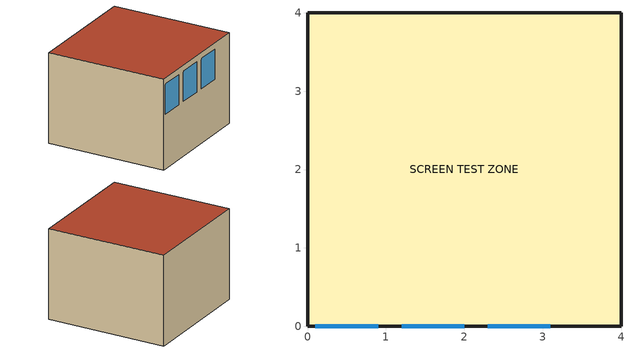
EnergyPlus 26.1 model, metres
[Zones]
SCREEN TEST ZONE
 floor ground (E SCREEN OPAQUE HOST CONSTRUCTION): 4,4 4,0 0,0 0,4 z0
 wall outside (E SCREEN OPAQUE HOST CONSTRUCTION): 0,4 0,0 4,0 4,4 0,4 z0:3
 window (A BASE SCREEN TEST WINDOW CONSTRUCTION): 0.1,0 0.9,0 / 1.2,0 2,0 / 2.3,0 3.1,0 z1.8:2.8
 roof outside (E SCREEN OPAQUE HOST CONSTRUCTION): 0,4 0,0 4,0 4,4 z3
[Building]
Window Material Screen Compare: 0, Suburbs, 0.04, 0.4, FullExterior, 25, 6
[Site:Location]
Golden: 39.74, -105.18, -7, 1829
[Site:GroundTemperature:BuildingSurface]
18, 18, 18, 18, 18, 18, 18, 18, 18, 18, 18, 18
[Material]
DISTINCTIVE SCREEN OPAQUE HOST MATERIAL: Rough, 0.113, 0.347, 913, 836, 0.87, 0.63, 0.58
[WindowMaterial:Glazing]
DISTINCTIVE SCREEN TEST GLASS: SpectralAverage, , 0.006, 0.775, 0.071, 0.071, 0.881, 0.08, 0.08, 0, 0.84, 0.84, 0.9
[WindowMaterial:Screen]
Z HIGH PRECISION REUSED SCREEN: ModelAsDirectBeam, 0.123456, 0.234567, 0.812345, 17.2345, 0.0123456, 0.0034567, 0.0345678, 0.1111, 0.2222, 0.3333, 0.4444, 0
A DEFAULTED USED SCREEN: , 0.1, 0.2, , , 0.01, 0.002
[Construction]
A BASE SCREEN TEST WINDOW CONSTRUCTION: DISTINCTIVE SCREEN TEST GLASS
B DEFAULTED SCREEN WINDOW CONSTRUCTION: A DEFAULTED USED SCREEN, DISTINCTIVE SCREEN TEST GLASS
C HIGH PRECISION FIRST SCREEN WINDOW CONSTRUCTION; D HIGH PRECISION SECOND SCREEN WINDOW CONSTRUCTION: Z HIGH PRECISION REUSED SCREEN, DISTINCTIVE SCREEN TEST GLASS
E SCREEN OPAQUE HOST CONSTRUCTION: DISTINCTIVE SCREEN OPAQUE HOST MATERIAL
[EnergyManagementSystem:ConstructionIndexVariable]
UnusedHighPrecisionScreenConstructionIndex: D HIGH PRECISION SECOND SCREEN WINDOW CONSTRUCTION
[Zone]
SCREEN TEST ZONE: 0, 0, 0, 0, 1, 1, 3, 48, 16
[WindowShadingControl]
DEFAULTED SCREEN CONTROL: SCREEN TEST ZONE, 1, ExteriorScreen, B DEFAULTED SCREEN WINDOW CONSTRUCTION, OnIfScheduleAllows, Screen Off Schedule, , Yes, No, , , , , , Sequential, DISTINCTIVE DEFAULTED SCREEN TEST WINDOW
HIGH PRECISION SCREEN CONTROL: SCREEN TEST ZONE, 2, ExteriorScreen, C HIGH PRECISION FIRST SCREEN WINDOW CONSTRUCTION, OnIfScheduleAllows, Screen Off Schedule, , Yes, No, , , , , , Sequential, DISTINCTIVE FIRST HIGH PRECISION SCREEN TEST WINDOW, DISTINCTIVE SECOND HIGH PRECISION SCREEN TEST WINDOW
[Schedule:Constant]
Screen Off Schedule: On Off, 0
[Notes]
Definition order intentionally differs from construction and name order.
Valid but absent from every construction.
Optional method, emissivity, conductivity, distance, openings, and map angle default.
Keeps the second high-precision screen construction nominally referenced
without assigning it to a surface or multiplying its material occurrence.
